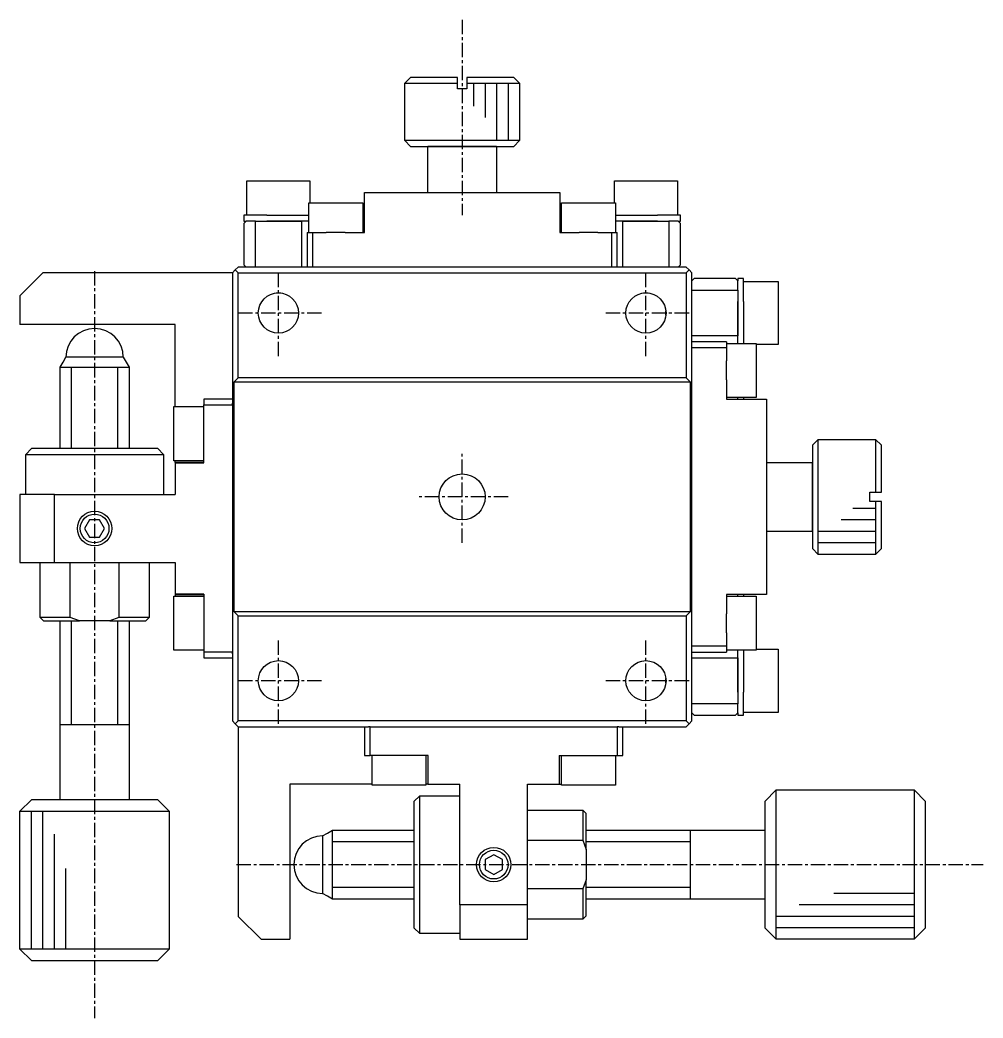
# Model space of a CAD drawing. Extents: x 10 to 335, y 10 to 233.
# Drawn here: x 25.5 to 109.3, y 101.7 to 188.5 of the extents above; entities that cross this region are included whole.
import ezdxf

# ---------------------------------------------------------------- set-up
doc = ezdxf.new("R2010")
doc.units = 0
doc.linetypes.add('CENTER', pattern=[2, 1.25, -0.25, 0.25, -0.25])
doc.layers.get('0').update_dxf_attribs({"linetype": 'CONTINUOUS'})
doc.layers.add('CENTER', color=1, linetype='CENTER')

msp = doc.modelspace()

# ---------------------------------------------------------------- linework, layer by layer
at = {"color": 7, "linetype": 'CONTINUOUS'}
for p, q in [((58.955, 183), (59.455, 183.5)), ((63.555, 183.5), (59.455, 183.5)), ((63.555, 183), (63.555, 183.5)), ((68.455, 183.5), (64.355, 183.5)), ((64.355, 183.5), (64.355, 183)), ((68.455, 183.5), (68.955, 183)), ((58.955, 183), (63.555, 183)), ((58.955, 178), (58.955, 183)), ((63.555, 182.5), (63.555, 183)), ((64.355, 182.5), (63.555, 182.5)), ((64.355, 183), (68.955, 183)), ((64.355, 183), (64.355, 182.5)), ((68.955, 183), (68.955, 178)), ((63.955, 178), (58.955, 178)), ((59.455, 177.5), (58.955, 178)), ((59.455, 177.5), (63.955, 177.5)), ((59.455, 177.5), (60.955, 177.5)), ((60.955, 177.5), (66.955, 177.5)), ((63.955, 177.5), (60.955, 177.5)), ((60.955, 173.5), (60.955, 177.5)), ((68.955, 178), (63.955, 178)), ((63.955, 177.5), (68.455, 177.5)), ((66.955, 177.5), (63.955, 177.5)), ((66.955, 177.5), (68.455, 177.5)), ((66.955, 177.5), (66.955, 173.5)), ((68.955, 178), (68.455, 177.5)), ((45.205, 174.5), (47.955, 174.5)), ((45.205, 171.5), (45.205, 174.5)), ((47.955, 174.5), (50.705, 174.5)), ((50.705, 174.5), (50.705, 172.6)), ((77.205, 174.5), (79.955, 174.5)), ((77.205, 172.6), (77.205, 174.5)), ((79.955, 174.5), (82.705, 174.5)), ((82.705, 174.5), (82.705, 171.5)), ((55.455, 173.5), (62.705, 173.5)), ((55.455, 170), (55.455, 173.5)), ((62.705, 173.5), (65.205, 173.5)), ((65.205, 173.5), (72.455, 173.5)), ((72.455, 173.5), (72.455, 170)), ((50.605, 172.6), (52.955, 172.6)), ((50.605, 170), (50.605, 172.6)), ((52.955, 172.6), (55.305, 172.6)), ((55.305, 172.6), (55.305, 170)), ((72.605, 172.6), (74.955, 172.6)), ((72.605, 170), (72.605, 172.6)), ((74.955, 172.6), (77.305, 172.6)), ((77.305, 172.6), (77.305, 170)), ((44.955, 171.5), (44.955, 171)), ((46.955, 171.5), (44.955, 171.5)), ((46.955, 171.5), (50.605, 171.5)), ((55.305, 171.5), (55.455, 171.5)), ((72.455, 171.5), (72.605, 171.5)), ((77.305, 171.5), (80.955, 171.5)), ((82.955, 171.5), (80.955, 171.5)), ((82.955, 171), (82.955, 171.5)), ((44.955, 170.8), (45.155, 171)), ((44.955, 171), (45.155, 171)), ((44.955, 170.8), (44.955, 167.2)), ((45.955, 171), (45.155, 171)), ((45.955, 171), (46.955, 171)), ((45.955, 167), (45.955, 171)), ((45.955, 171), (46.955, 171)), ((46.955, 171), (49.955, 171)), ((49.955, 171), (46.955, 171)), ((49.955, 171), (49.955, 167)), ((50.605, 171), (49.955, 171)), ((55.455, 171), (55.305, 171)), ((72.605, 171), (72.455, 171)), ((77.955, 171), (77.305, 171)), ((77.955, 171), (80.955, 171)), ((77.955, 167), (77.955, 171)), ((80.955, 171), (77.955, 171)), ((80.955, 171), (81.955, 171)), ((80.955, 171), (81.955, 171)), ((81.955, 171), (81.955, 167)), ((82.755, 171), (81.955, 171)), ((82.755, 171), (82.955, 170.8)), ((82.755, 171), (82.955, 171)), ((82.955, 167.2), (82.955, 170.8)), ((50.455, 170), (50.455, 167)), ((50.455, 170), (50.955, 170)), ((50.955, 170), (52.128, 170)), ((50.955, 167), (50.955, 170)), ((52.955, 170), (52.128, 170)), ((53.781, 170), (52.955, 170)), ((53.781, 170), (55.455, 170)), ((72.455, 170), (74.128, 170)), ((74.955, 170), (74.128, 170)), ((75.781, 170), (74.955, 170)), ((75.781, 170), (76.955, 170)), ((76.955, 170), (76.955, 167)), ((76.955, 170), (77.455, 170)), ((77.455, 167), (77.455, 170)), ((44.205, 166.75), (44.455, 167)), ((44.205, 166.75), (44.455, 167)), ((83.455, 167), (44.455, 167)), ((45.155, 167), (44.955, 167.2)), ((82.955, 167.2), (82.755, 167)), ((83.455, 167), (83.705, 166.75)), ((25.455, 164.5), (27.455, 166.5)), ((43.955, 166.5), (27.455, 166.5)), ((43.955, 166.5), (44.205, 166.75)), ((43.955, 166.5), (44.205, 166.75)), ((43.955, 166.5), (43.955, 127.5)), ((43.955, 166.5), (43.955, 155.15)), ((44.205, 166.75), (44.455, 166.5)), ((44.455, 166.5), (44.205, 166.75)), ((44.455, 166.5), (83.455, 166.5)), ((44.455, 157.35), (44.455, 166.5)), ((83.705, 166.75), (83.455, 166.5)), ((83.455, 166.5), (83.455, 157.35)), ((83.705, 166.75), (83.955, 166.5)), ((83.955, 127.5), (83.955, 166.5)), ((83.955, 165.8), (84.155, 166)), ((87.755, 166), (84.155, 166)), ((87.755, 166), (87.955, 165.8)), ((88.455, 166), (87.955, 166)), ((87.955, 166), (87.955, 165.8)), ((88.455, 164), (88.455, 166)), ((87.955, 165), (87.955, 165.8)), ((88.455, 165.75), (91.455, 165.75)), ((91.455, 165.75), (91.455, 163)), ((25.455, 164.5), (25.455, 162)), ((48.154, 164.739), (47.755, 164.739)), ((80.154, 164.739), (79.755, 164.739)), ((83.955, 165), (87.955, 165)), ((87.955, 165), (87.955, 164)), ((87.955, 165), (87.955, 164)), ((87.955, 164), (87.955, 161)), ((87.955, 161), (87.955, 164)), ((88.455, 164), (88.455, 160.35)), ((81.693, 162.8), (81.693, 163.2)), ((91.455, 163), (91.455, 160.25)), ((38.955, 162), (25.455, 162)), ((38.955, 154.85), (38.955, 162)), ((87.955, 161), (83.955, 161)), ((87.955, 160.35), (87.955, 161)), ((86.955, 160.5), (83.955, 160.5)), ((83.955, 160), (86.955, 160)), ((86.955, 160.5), (86.955, 160)), ((86.955, 160.35), (89.555, 160.35)), ((86.955, 160), (86.955, 158.826)), ((89.555, 160.35), (89.555, 158)), ((91.455, 160.25), (89.555, 160.25)), ((29.205, 158.717), (29.455, 159.15)), ((34.455, 159.15), (29.455, 159.15)), ((34.455, 159.15), (34.705, 158.717)), ((28.954, 158.284), (29.205, 158.717)), ((28.955, 158.284), (34.955, 158.284)), ((28.954, 151.2), (28.954, 158.284)), ((34.705, 158.717), (34.955, 158.284)), ((34.955, 158.284), (34.955, 151.2)), ((86.955, 158), (86.955, 158.826)), ((44.455, 157.35), (44.105, 157)), ((83.455, 157.35), (44.455, 157.35)), ((83.805, 157), (83.455, 157.35)), ((86.955, 157.174), (86.955, 158)), ((89.555, 158), (89.555, 155.65)), ((44.105, 157), (83.805, 157)), ((44.105, 137), (44.105, 157)), ((83.805, 157), (83.805, 137)), ((86.955, 157.174), (86.955, 155.5)), ((43.955, 155.5), (41.455, 155.5)), ((41.455, 155.5), (41.455, 155)), ((89.555, 155.65), (86.955, 155.65)), ((86.955, 155.5), (90.455, 155.5)), ((87.955, 155.5), (87.955, 155.65)), ((88.455, 155.65), (88.455, 155.5)), ((90.455, 155.5), (90.455, 148.25)), ((38.855, 150.15), (38.855, 154.85)), ((38.855, 154.85), (41.455, 154.85)), ((41.455, 155), (43.955, 155)), ((41.455, 149.952), (41.455, 155)), ((43.955, 155), (43.955, 155.15)), ((43.955, 155), (43.955, 133.5)), ((94.455, 151.5), (94.955, 152)), ((94.955, 147), (94.955, 152)), ((94.955, 152), (99.955, 152)), ((99.955, 152), (99.955, 147.4)), ((99.955, 152), (100.455, 151.5)), ((25.955, 150.7), (26.455, 151.2)), ((37.455, 151.2), (26.455, 151.2)), ((37.455, 151.2), (37.955, 150.7)), ((94.455, 151.5), (94.455, 147)), ((94.455, 151.5), (94.455, 150)), ((100.455, 147.4), (100.455, 151.5)), ((25.955, 150.7), (37.955, 150.7)), ((25.955, 147.2), (25.955, 150.7)), ((37.955, 150.7), (37.955, 147.2)), ((41.455, 150.15), (38.855, 150.15)), ((38.955, 149.982), (38.955, 150.15)), ((41.455, 149.982), (38.955, 149.982)), ((38.955, 149.982), (38.955, 149.952)), ((38.955, 149.952), (41.455, 149.952)), ((38.955, 149.952), (38.955, 147.2)), ((90.455, 150), (94.455, 150)), ((94.455, 150), (94.455, 144)), ((94.455, 147), (94.455, 150)), ((90.455, 148.25), (90.455, 145.75)), ((28.455, 147.2), (25.455, 147.2)), ((25.455, 147.2), (25.455, 141.3)), ((28.455, 147.2), (38.955, 147.2)), ((28.455, 141.3), (28.455, 147.2)), ((94.455, 147), (94.455, 142.5)), ((94.455, 144), (94.455, 147)), ((94.955, 142), (94.955, 147)), ((99.455, 146.6), (99.455, 147.4)), ((99.455, 147.4), (99.955, 147.4)), ((99.955, 147.4), (100.455, 147.4)), ((99.955, 146.6), (99.455, 146.6)), ((99.955, 146.6), (99.955, 142)), ((100.455, 146.6), (99.955, 146.6)), ((100.455, 142.5), (100.455, 146.6)), ((90.455, 145.75), (90.455, 138.5)), ((31.521, 145), (31.088, 144.25)), ((31.088, 144.25), (31.521, 143.5)), ((32.388, 145), (31.521, 145)), ((32.821, 144.25), (32.388, 145)), ((32.388, 143.5), (32.821, 144.25)), ((31.521, 143.5), (32.388, 143.5)), ((94.455, 144), (90.455, 144)), ((94.455, 144), (94.455, 142.5)), ((94.955, 142), (94.455, 142.5)), ((100.455, 142.5), (99.955, 142)), ((99.955, 142), (94.955, 142)), ((25.455, 141.3), (28.455, 141.3)), ((27.205, 136.5), (27.205, 141.3)), ((28.455, 141.3), (38.955, 141.3)), ((29.833, 136.5), (29.833, 141.3)), ((34.076, 141.3), (34.076, 136.5)), ((36.705, 141.3), (36.705, 136.5)), ((38.955, 141.3), (38.955, 138.548)), ((38.855, 133.65), (38.855, 138.35)), ((38.855, 138.35), (41.455, 138.35)), ((41.455, 138.548), (38.955, 138.548)), ((38.955, 138.548), (38.955, 138.518)), ((38.955, 138.518), (41.455, 138.518)), ((38.955, 138.518), (38.955, 138.35)), ((41.455, 138.548), (41.455, 133.5)), ((90.455, 138.5), (86.955, 138.5)), ((86.955, 138.5), (86.955, 136.826)), ((86.955, 138.35), (89.555, 138.35)), ((87.955, 138.35), (87.955, 138.5)), ((88.455, 138.5), (88.455, 138.35)), ((89.555, 138.35), (89.555, 136)), ((29.833, 136.5), (27.205, 136.5)), ((27.505, 136.2), (27.205, 136.5)), ((30.635, 136.2), (29.833, 136.5)), ((34.076, 136.5), (33.274, 136.2)), ((36.705, 136.5), (34.076, 136.5)), ((36.705, 136.5), (36.405, 136.2)), ((83.805, 137), (44.105, 137)), ((44.105, 137), (44.455, 136.65)), ((44.455, 136.65), (83.455, 136.65)), ((44.455, 127.5), (44.455, 136.65)), ((83.455, 136.65), (83.805, 137)), ((83.455, 136.65), (83.455, 127.5)), ((86.955, 136), (86.955, 136.826)), ((27.505, 136.2), (30.635, 136.2)), ((28.954, 127.15), (28.954, 136.2)), ((33.274, 136.2), (30.635, 136.2)), ((33.274, 136.2), (36.405, 136.2)), ((34.955, 136.2), (34.955, 127.15)), ((86.955, 135.174), (86.955, 136)), ((89.555, 136), (89.555, 133.65)), ((86.955, 135.174), (86.955, 134)), ((86.955, 134), (83.955, 134)), ((86.955, 134), (86.955, 133.5)), ((89.555, 133.75), (91.455, 133.75)), ((91.455, 133.75), (91.455, 131)), ((41.455, 133.65), (38.855, 133.65)), ((43.955, 133.5), (41.455, 133.5)), ((41.455, 133.5), (41.455, 133)), ((41.455, 133), (43.955, 133)), ((43.955, 133.35), (43.955, 133.5)), ((83.955, 133.5), (86.955, 133.5)), ((83.955, 133), (87.955, 133)), ((89.555, 133.65), (86.955, 133.65)), ((87.955, 133), (87.955, 133.65)), ((87.955, 133), (87.955, 130)), ((87.955, 130), (87.955, 133)), ((88.455, 133.65), (88.455, 130)), ((81.693, 130.8), (81.693, 131.2)), ((91.455, 131), (91.455, 128.25)), ((87.955, 130), (87.955, 129)), ((87.955, 130), (87.955, 129)), ((88.455, 128), (88.455, 130)), ((87.955, 129), (83.955, 129)), ((87.955, 128.2), (87.955, 129)), ((84.155, 128), (83.955, 128.2)), ((84.155, 128), (87.755, 128)), ((87.955, 128.2), (87.755, 128)), ((87.955, 128.2), (87.955, 128)), ((87.955, 128), (88.455, 128)), ((91.455, 128.25), (88.455, 128.25)), ((28.956, 127.15), (28.954, 127.15)), ((28.954, 127.15), (28.954, 127.155)), ((28.954, 127.145), (28.954, 127.15)), ((28.954, 120.65), (28.954, 127.15)), ((34.955, 127.15), (28.956, 127.15)), ((34.955, 127.155), (34.955, 127.15)), ((34.955, 127.15), (34.955, 127.145)), ((34.955, 127.15), (34.955, 120.65)), ((44.205, 127.25), (43.955, 127.5)), ((44.455, 127.5), (44.205, 127.25)), ((44.455, 127), (44.205, 127.25)), ((83.455, 127.5), (44.455, 127.5)), ((44.455, 127), (44.455, 110.5)), ((44.455, 127), (55.805, 127)), ((55.455, 127), (55.455, 124.5)), ((55.955, 127), (55.805, 127)), ((55.955, 124.5), (55.955, 127)), ((55.955, 127), (77.455, 127)), ((77.455, 127), (77.455, 124.5)), ((77.605, 127), (77.455, 127)), ((77.605, 127), (83.455, 127)), ((77.955, 124.5), (77.955, 127)), ((83.455, 127.5), (83.705, 127.25)), ((83.705, 127.25), (83.455, 127.5)), ((83.705, 127.25), (83.455, 127)), ((83.705, 127.25), (83.455, 127)), ((83.955, 127.5), (83.705, 127.25)), ((83.955, 127.5), (83.705, 127.25)), ((55.455, 124.5), (55.955, 124.5)), ((61.002, 124.5), (55.955, 124.5)), ((56.105, 121.9), (56.105, 124.5)), ((60.805, 124.5), (60.805, 121.9)), ((60.973, 124.5), (60.973, 122)), ((61.002, 122), (61.002, 124.5)), ((72.407, 124.5), (72.407, 122)), ((72.407, 124.5), (77.455, 124.5)), ((72.436, 122), (72.436, 124.5)), ((72.605, 121.9), (72.605, 124.5)), ((77.305, 124.5), (77.305, 121.9)), ((77.455, 124.5), (77.955, 124.5)), ((48.955, 122), (48.955, 108.5)), ((56.105, 122), (48.955, 122)), ((60.805, 121.9), (56.105, 121.9)), ((60.973, 122), (60.805, 122)), ((60.973, 122), (61.002, 122)), ((61.002, 122), (63.755, 122)), ((63.755, 111.5), (63.755, 122)), ((69.655, 111.5), (69.655, 122)), ((69.655, 122), (72.407, 122)), ((72.407, 122), (72.436, 122)), ((72.436, 122), (72.605, 122)), ((77.305, 121.9), (72.605, 121.9)), ((59.755, 120.5), (60.255, 121)), ((60.255, 109), (60.255, 121)), ((60.255, 121), (63.755, 121)), ((90.305, 120.5), (91.305, 121.5)), ((91.305, 108.5), (91.305, 121.5)), ((91.305, 121.5), (103.305, 121.5)), ((103.305, 121.5), (103.305, 108.5)), ((103.305, 121.5), (104.305, 120.5)), ((25.455, 119.65), (26.455, 120.65)), ((37.455, 120.65), (26.455, 120.65)), ((28.954, 120.65), (26.455, 120.65)), ((34.955, 120.65), (28.954, 120.65)), ((34.955, 120.65), (28.955, 120.65)), ((37.455, 120.65), (34.955, 120.65)), ((37.455, 120.65), (38.455, 119.65)), ((59.755, 120.5), (59.755, 109.5)), ((90.305, 120.5), (90.305, 109.5)), ((90.305, 120.5), (90.305, 118)), ((104.305, 109.5), (104.305, 120.5)), ((25.455, 119.65), (25.455, 119.65)), ((25.455, 119.65), (38.455, 119.65)), ((25.455, 107.65), (25.455, 119.65)), ((38.455, 119.65), (38.455, 107.65)), ((69.655, 119.75), (74.455, 119.75)), ((74.455, 119.75), (74.455, 117.121)), ((74.455, 119.75), (74.755, 119.45)), ((74.755, 116.319), (74.755, 119.45)), ((51.805, 117.5), (52.238, 117.75)), ((51.805, 117.5), (51.805, 112.5)), ((52.238, 117.75), (52.671, 118)), ((52.671, 112), (52.671, 118)), ((52.671, 118), (59.754, 118)), ((74.755, 118), (83.805, 118)), ((83.8, 118), (83.805, 118)), ((83.805, 118), (83.805, 112.002)), ((83.805, 118), (83.81, 118)), ((83.805, 118), (90.305, 118)), ((90.305, 118), (90.305, 112)), ((90.305, 118), (90.305, 112)), ((69.655, 117.121), (74.455, 117.121)), ((74.455, 117.121), (74.755, 116.319)), ((66.705, 115.866), (65.955, 115.433)), ((67.455, 115.433), (66.705, 115.866)), ((74.755, 116.319), (74.755, 113.681)), ((65.955, 115.433), (65.955, 114.567)), ((67.455, 114.567), (67.455, 115.433)), ((65.955, 114.567), (66.705, 114.134)), ((66.705, 114.134), (67.455, 114.567)), ((74.755, 113.681), (74.455, 112.879)), ((74.755, 110.55), (74.755, 113.681)), ((52.238, 112.25), (51.805, 112.5)), ((52.671, 112), (52.238, 112.25)), ((74.455, 112.879), (69.655, 112.879)), ((74.455, 112.879), (74.455, 110.25)), ((59.754, 112), (52.671, 112)), ((69.655, 111.5), (63.755, 111.5)), ((63.755, 111.5), (63.755, 108.5)), ((69.655, 108.5), (69.655, 111.5)), ((83.805, 112), (74.755, 112)), ((83.805, 112), (83.8, 112)), ((83.805, 112.002), (83.805, 112)), ((83.81, 112), (83.805, 112)), ((90.305, 112), (83.805, 112)), ((90.305, 112), (90.305, 109.5)), ((46.455, 108.5), (44.455, 110.5)), ((74.755, 110.55), (74.455, 110.25)), ((60.255, 109), (59.755, 109.5)), ((74.455, 110.25), (69.655, 110.25)), ((91.305, 108.5), (90.305, 109.5)), ((104.305, 109.5), (103.305, 108.5)), ((63.755, 109), (60.255, 109)), ((46.455, 108.5), (48.955, 108.5)), ((63.755, 108.5), (69.655, 108.5)), ((91.305, 108.5), (91.305, 108.5)), ((103.305, 108.5), (91.305, 108.5)), ((38.455, 107.65), (25.455, 107.65)), ((26.455, 106.65), (25.455, 107.65)), ((38.455, 107.65), (37.455, 106.65)), ((26.455, 106.65), (37.455, 106.65))]:
    msp.add_line(p, q, dxfattribs=at)
at = {"color": 3, "linetype": 'CONTINUOUS'}
for p, q in [((64.955, 183), (64.955, 181)), ((65.955, 183), (65.955, 180)), ((66.955, 183), (66.955, 178)), ((67.955, 183), (67.955, 178)), ((29.955, 151.2), (29.955, 158.284)), ((33.955, 158.284), (33.955, 151.2)), ((99.955, 146), (97.955, 146)), ((99.955, 145), (96.955, 145)), ((99.955, 144), (94.955, 144)), ((99.955, 143), (94.955, 143)), ((29.955, 127.15), (29.955, 136.2)), ((33.955, 136.2), (33.955, 127.15)), ((26.455, 107.65), (26.455, 119.65)), ((27.455, 107.65), (27.455, 119.65)), ((28.455, 107.65), (28.455, 117.65)), ((52.671, 117), (59.754, 117)), ((74.755, 117), (83.805, 117)), ((29.455, 107.65), (29.455, 114.65)), ((59.754, 113), (52.671, 113)), ((83.805, 113), (74.755, 113)), ((103.305, 112.5), (96.305, 112.5)), ((103.305, 111.5), (93.305, 111.5)), ((103.305, 110.5), (91.305, 110.5)), ((103.305, 109.5), (91.305, 109.5))]:
    msp.add_line(p, q, dxfattribs=at)
at = {"color": 7, "linetype": 'CONTINUOUS'}
for centre, radius in [((47.955, 163), 1.75), ((79.955, 163), 1.75), ((63.955, 147), 2), ((31.955, 144.25), 1.25), ((47.955, 131), 1.75), ((79.955, 131), 1.75), ((66.705, 115), 1.25)]:
    msp.add_circle(centre, radius, dxfattribs=at)
at = {"color": 3, "linetype": 'CONTINUOUS'}
for centre in [(31.955, 144.25), (66.705, 115)]:
    msp.add_circle(centre, 1.5, dxfattribs=at)
at = {"color": 7, "linetype": 'CONTINUOUS'}
for centre, start, end in [((31.955, 159.15), 0, 180), ((51.805, 115), 90, 270)]:
    msp.add_arc(centre, 2.5, start, end, dxfattribs=at)
at = {"layer": 'CENTER', "color": 1, "linetype": 'CENTER'}
for p, q in [((63.955, 188.5), (63.955, 171.5)), ((31.955, 166.65), (31.955, 101.65)), ((47.955, 159.25), (47.955, 166.75)), ((79.955, 159.25), (79.955, 166.75)), ((51.705, 163), (44.205, 163)), ((83.705, 163), (76.205, 163)), ((63.955, 143), (63.955, 151)), ((67.955, 147), (59.955, 147)), ((47.955, 127.25), (47.955, 134.75)), ((79.955, 127.25), (79.955, 134.75)), ((51.705, 131), (44.205, 131)), ((83.705, 131), (76.205, 131)), ((44.305, 115), (109.305, 115))]:
    msp.add_line(p, q, dxfattribs=at)

doc.saveas('drawing.dxf')
